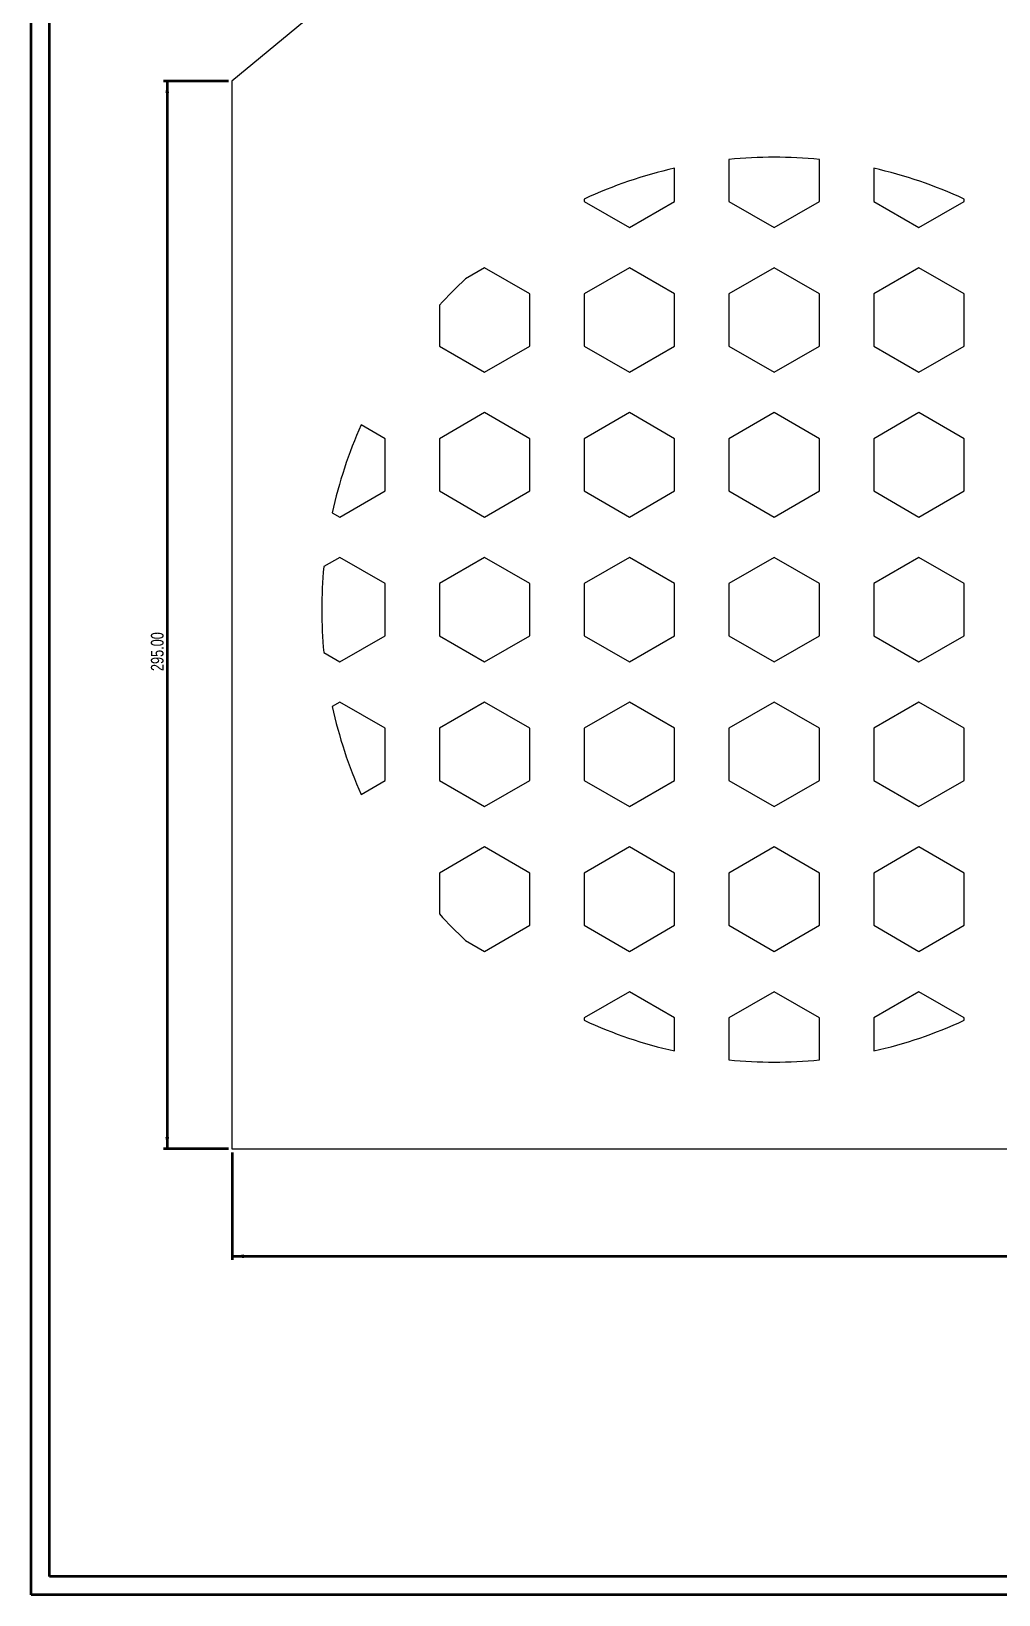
# Model space of a CAD drawing. Header units: millimetres. Extents: x 10 to 1179, y 5 to 836.
# Drawn here: x 10 to 277.3, y 5 to 437 of the extents above; entities that cross this region are included whole.
import ezdxf

# ---------------------------------------------------------------- set-up
doc = ezdxf.new("R2010")
doc.units = ezdxf.units.MM
doc.layers.add('SLD-0', color=179, linetype='Continuous', lineweight=50)
doc.styles.add('SLDTEXTSTYLE3', font='TXT', dxfattribs={"width": 0.75})
doc.dimstyles.new('SLDDIMSTYLE0', dxfattribs={"dimtxt": 3.5, "dimasz": 3.302, "dimexe": 0, "dimexo": 0.0625, "dimgap": 0.875, "dimtad": 1, "dimrnd": 1e-09, "dimzin": 4, "dimdsep": 46, "dimtxsty": 'SLDTEXTSTYLE3', "dimsah": 1, "dimcen": 0.09, "dimadec": 0, "dimazin": 1, "dimtfac": 1, "dimtofl": 0, "dimtmove": 0, "dimatfit": 3, "dimfxl": 0, "dimfrac": 2, "dimtolj": 1, "dimtzin": 12, "dimarcsym": 0})

# ---------------------------------------------------------------- blocks, each defined once
blk = doc.blocks.new('_D')
at = {"layer": 'SLD-0'}
for p, q in [((65.43, 127.2), (65.43, 97.54)), ((1115.43, 127.2), (1115.43, 97.54)), ((65.43, 98.54), (1115.43, 98.54))]:
    blk.add_line(p, q, dxfattribs=at)
for points in [[(65.43, 98.54), (68.73, 98.03), (68.73, 99.05)], [(1115.43, 98.54), (1112.12, 99.05), (1112.12, 98.03)]]:
    blk.add_solid(points, dxfattribs=at)
at = {"layer": 'SLD-0', "insert": (602, 103.05), "char_height": 3.5, "attachment_point": 1, "style": 'SLDTEXTSTYLE3'}
blk.add_mtext('1050.00', dxfattribs=at)
blk = doc.blocks.new('_D_1')
at = {"layer": 'SLD-0'}
for p, q in [((64.43, 423.2), (46.53, 423.2)), ((47.53, 423.2), (47.53, 128.2)), ((64.43, 128.2), (46.53, 128.2))]:
    blk.add_line(p, q, dxfattribs=at)
for points in [[(47.53, 423.2), (47.03, 419.9), (48.04, 419.9)], [(47.53, 128.2), (48.04, 131.5), (47.03, 131.5)]]:
    blk.add_solid(points, dxfattribs=at)
at = {"layer": 'SLD-0', "insert": (43.02, 260.23), "char_height": 3.5, "attachment_point": 1, "rotation": 90, "style": 'SLDTEXTSTYLE3'}
blk.add_mtext('295.00', dxfattribs=at)

msp = doc.modelspace()

# ---------------------------------------------------------------- linework, layer by layer
at = {"color": 7, "linetype": 'Continuous', "lineweight": 25}
for p, q in [((465.425, 755.198), (65.425, 423.198)), ((65.425, 423.198), (65.425, 128.198)), ((187.725, 389.981), (187.725, 399.135)), ((202.725, 401.571), (202.725, 389.981)), ((227.725, 389.981), (227.725, 401.571)), ((242.725, 399.135), (242.725, 389.981)), ((162.725, 390.638), (162.725, 389.981)), ((162.725, 389.981), (175.225, 382.764)), ((175.225, 382.764), (187.725, 389.981)), ((202.725, 389.981), (215.225, 382.764)), ((215.225, 382.764), (227.725, 389.981)), ((242.725, 389.981), (255.225, 382.764)), ((255.225, 382.764), (267.725, 389.981)), ((267.725, 389.981), (267.725, 390.638)), ((135.225, 371.631), (129.929, 368.574)), ((147.725, 364.414), (135.225, 371.631)), ((175.225, 371.631), (162.725, 364.414)), ((187.725, 364.414), (175.225, 371.631)), ((215.225, 371.631), (202.725, 364.414)), ((227.725, 364.414), (215.225, 371.631)), ((255.225, 371.631), (242.725, 364.414)), ((267.725, 364.414), (255.225, 371.631)), ((147.725, 349.981), (147.725, 364.414)), ((162.725, 364.414), (162.725, 349.981)), ((187.725, 349.981), (187.725, 364.414)), ((202.725, 364.414), (202.725, 349.981)), ((227.725, 349.981), (227.725, 364.414)), ((242.725, 364.414), (242.725, 349.981)), ((267.725, 349.981), (267.725, 364.414)), ((122.725, 361.273), (122.725, 349.981)), ((122.725, 349.981), (135.225, 342.764)), ((135.225, 342.764), (147.725, 349.981)), ((162.725, 349.981), (175.225, 342.764)), ((175.225, 342.764), (187.725, 349.981)), ((202.725, 349.981), (215.225, 342.764)), ((215.225, 342.764), (227.725, 349.981)), ((242.725, 349.981), (255.225, 342.764)), ((255.225, 342.764), (267.725, 349.981)), ((135.225, 331.631), (122.725, 324.414)), ((147.725, 324.414), (135.225, 331.631)), ((175.225, 331.631), (162.725, 324.414)), ((187.725, 324.414), (175.225, 331.631)), ((215.225, 331.631), (202.725, 324.414)), ((227.725, 324.414), (215.225, 331.631)), ((255.225, 331.631), (242.725, 324.414)), ((267.725, 324.414), (255.225, 331.631)), ((107.725, 324.414), (101.117, 328.23)), ((107.725, 309.981), (107.725, 324.414)), ((122.725, 324.414), (122.725, 309.981)), ((147.725, 309.981), (147.725, 324.414)), ((162.725, 324.414), (162.725, 309.981)), ((187.725, 309.981), (187.725, 324.414)), ((202.725, 324.414), (202.725, 309.981)), ((227.725, 309.981), (227.725, 324.414)), ((242.725, 324.414), (242.725, 309.981)), ((267.725, 309.981), (267.725, 324.414)), ((95.225, 302.764), (107.725, 309.981)), ((122.725, 309.981), (135.225, 302.764)), ((135.225, 302.764), (147.725, 309.981)), ((162.725, 309.981), (175.225, 302.764)), ((175.225, 302.764), (187.725, 309.981)), ((202.725, 309.981), (215.225, 302.764)), ((215.225, 302.764), (227.725, 309.981)), ((242.725, 309.981), (255.225, 302.764)), ((255.225, 302.764), (267.725, 309.981)), ((93.127, 303.975), (95.225, 302.764)), ((95.225, 291.631), (90.79, 289.071)), ((107.725, 284.414), (95.225, 291.631)), ((135.225, 291.631), (122.725, 284.414)), ((147.725, 284.414), (135.225, 291.631)), ((175.225, 291.631), (162.725, 284.414)), ((187.725, 284.414), (175.225, 291.631)), ((215.225, 291.631), (202.725, 284.414)), ((227.725, 284.414), (215.225, 291.631)), ((255.225, 291.631), (242.725, 284.414)), ((267.725, 284.414), (255.225, 291.631)), ((107.725, 269.981), (107.725, 284.414)), ((122.725, 284.414), (122.725, 269.981)), ((147.725, 269.981), (147.725, 284.414)), ((162.725, 284.414), (162.725, 269.981)), ((187.725, 269.981), (187.725, 284.414)), ((202.725, 284.414), (202.725, 269.981)), ((227.725, 269.981), (227.725, 284.414)), ((242.725, 284.414), (242.725, 269.981)), ((267.725, 269.981), (267.725, 284.414)), ((95.225, 262.764), (107.725, 269.981)), ((122.725, 269.981), (135.225, 262.764)), ((135.225, 262.764), (147.725, 269.981)), ((162.725, 269.981), (175.225, 262.764)), ((175.225, 262.764), (187.725, 269.981)), ((202.725, 269.981), (215.225, 262.764)), ((215.225, 262.764), (227.725, 269.981)), ((242.725, 269.981), (255.225, 262.764)), ((255.225, 262.764), (267.725, 269.981)), ((90.79, 265.324), (95.225, 262.764)), ((95.225, 251.631), (93.127, 250.42)), ((107.725, 244.414), (95.225, 251.631)), ((135.225, 251.631), (122.725, 244.414)), ((147.725, 244.414), (135.225, 251.631)), ((175.225, 251.631), (162.725, 244.414)), ((187.725, 244.414), (175.225, 251.631)), ((215.225, 251.631), (202.725, 244.414)), ((227.725, 244.414), (215.225, 251.631)), ((255.225, 251.631), (242.725, 244.414)), ((267.725, 244.414), (255.225, 251.631)), ((107.725, 229.981), (107.725, 244.414)), ((122.725, 244.414), (122.725, 229.981)), ((147.725, 229.981), (147.725, 244.414)), ((162.725, 244.414), (162.725, 229.981)), ((187.725, 229.981), (187.725, 244.414)), ((202.725, 244.414), (202.725, 229.981)), ((227.725, 229.981), (227.725, 244.414)), ((242.725, 244.414), (242.725, 229.981)), ((267.725, 229.981), (267.725, 244.414)), ((101.117, 226.165), (107.725, 229.981)), ((122.725, 229.981), (135.225, 222.764)), ((135.225, 222.764), (147.725, 229.981)), ((162.725, 229.981), (175.225, 222.764)), ((175.225, 222.764), (187.725, 229.981)), ((202.725, 229.981), (215.225, 222.764)), ((215.225, 222.764), (227.725, 229.981)), ((242.725, 229.981), (255.225, 222.764)), ((255.225, 222.764), (267.725, 229.981)), ((135.225, 211.631), (122.725, 204.414)), ((147.725, 204.414), (135.225, 211.631)), ((175.225, 211.631), (162.725, 204.414)), ((187.725, 204.414), (175.225, 211.631)), ((215.225, 211.631), (202.725, 204.414)), ((227.725, 204.414), (215.225, 211.631)), ((255.225, 211.631), (242.725, 204.414)), ((267.725, 204.414), (255.225, 211.631)), ((122.725, 204.414), (122.725, 193.122)), ((147.725, 189.981), (147.725, 204.414)), ((162.725, 204.414), (162.725, 189.981)), ((187.725, 189.981), (187.725, 204.414)), ((202.725, 204.414), (202.725, 189.981)), ((227.725, 189.981), (227.725, 204.414)), ((242.725, 204.414), (242.725, 189.981)), ((267.725, 189.981), (267.725, 204.414)), ((129.929, 185.821), (135.225, 182.764)), ((135.225, 182.764), (147.725, 189.981)), ((162.725, 189.981), (175.225, 182.764)), ((175.225, 182.764), (187.725, 189.981)), ((202.725, 189.981), (215.225, 182.764)), ((215.225, 182.764), (227.725, 189.981)), ((242.725, 189.981), (255.225, 182.764)), ((255.225, 182.764), (267.725, 189.981)), ((175.225, 171.631), (162.725, 164.414)), ((187.725, 164.414), (175.225, 171.631)), ((215.225, 171.631), (202.725, 164.414)), ((227.725, 164.414), (215.225, 171.631)), ((255.225, 171.631), (242.725, 164.414)), ((267.725, 164.414), (255.225, 171.631)), ((162.725, 164.414), (162.725, 163.757)), ((187.725, 155.26), (187.725, 164.414)), ((202.725, 164.414), (202.725, 152.824)), ((227.725, 152.824), (227.725, 164.414)), ((242.725, 164.414), (242.725, 155.26)), ((267.725, 163.757), (267.725, 164.414)), ((65.425, 128.198), (1115.425, 128.198))]:
    msp.add_line(p, q, dxfattribs=at)
for start, end in [(84.26083, 95.73917), (102.70903, 114.83459), (65.16541, 77.29097), (133.02896, 137.73142), (155.90457, 167.63018), (174.54946, 185.45054), (192.36982, 204.09543), (222.26858, 226.97104), (245.16541, 257.29097), (282.70903, 294.83459), (264.26083, 275.73917)]:
    msp.add_arc((215.225, 277.198), 125, start, end, dxfattribs=at)
at = {"layer": 'SLD-0'}
for p, q in [((9.965, 5.035), (9.965, 836.035)), ((14.965, 10.035), (14.965, 831.035)), ((1173.965, 10.035), (14.965, 10.035)), ((1178.965, 5.035), (9.965, 5.035))]:
    msp.add_line(p, q, dxfattribs=at)

# ---------------------------------------------------------------- dimensions: what is measured, and where the dimension line sits
for base, p1, p2, angle, picture, middle in [((47.533, 128.198), (65.425, 423.198), (65.425, 128.198), 90, '_D_1', (47.533, 267.341)), ((1115.425, 98.541), (65.425, 128.198), (1115.425, 128.198), 0, '_D', (610.41, 98.541))]:
    dim = msp.add_linear_dim(base=base, p1=p1, p2=p2, angle=angle, dimstyle='SLDDIMSTYLE0', dxfattribs=at)
    dim.commit()
    dim.dimension.update_dxf_attribs({"geometry": picture, "text_midpoint": middle, "dimtype": 160})

doc.saveas('drawing.dxf')
